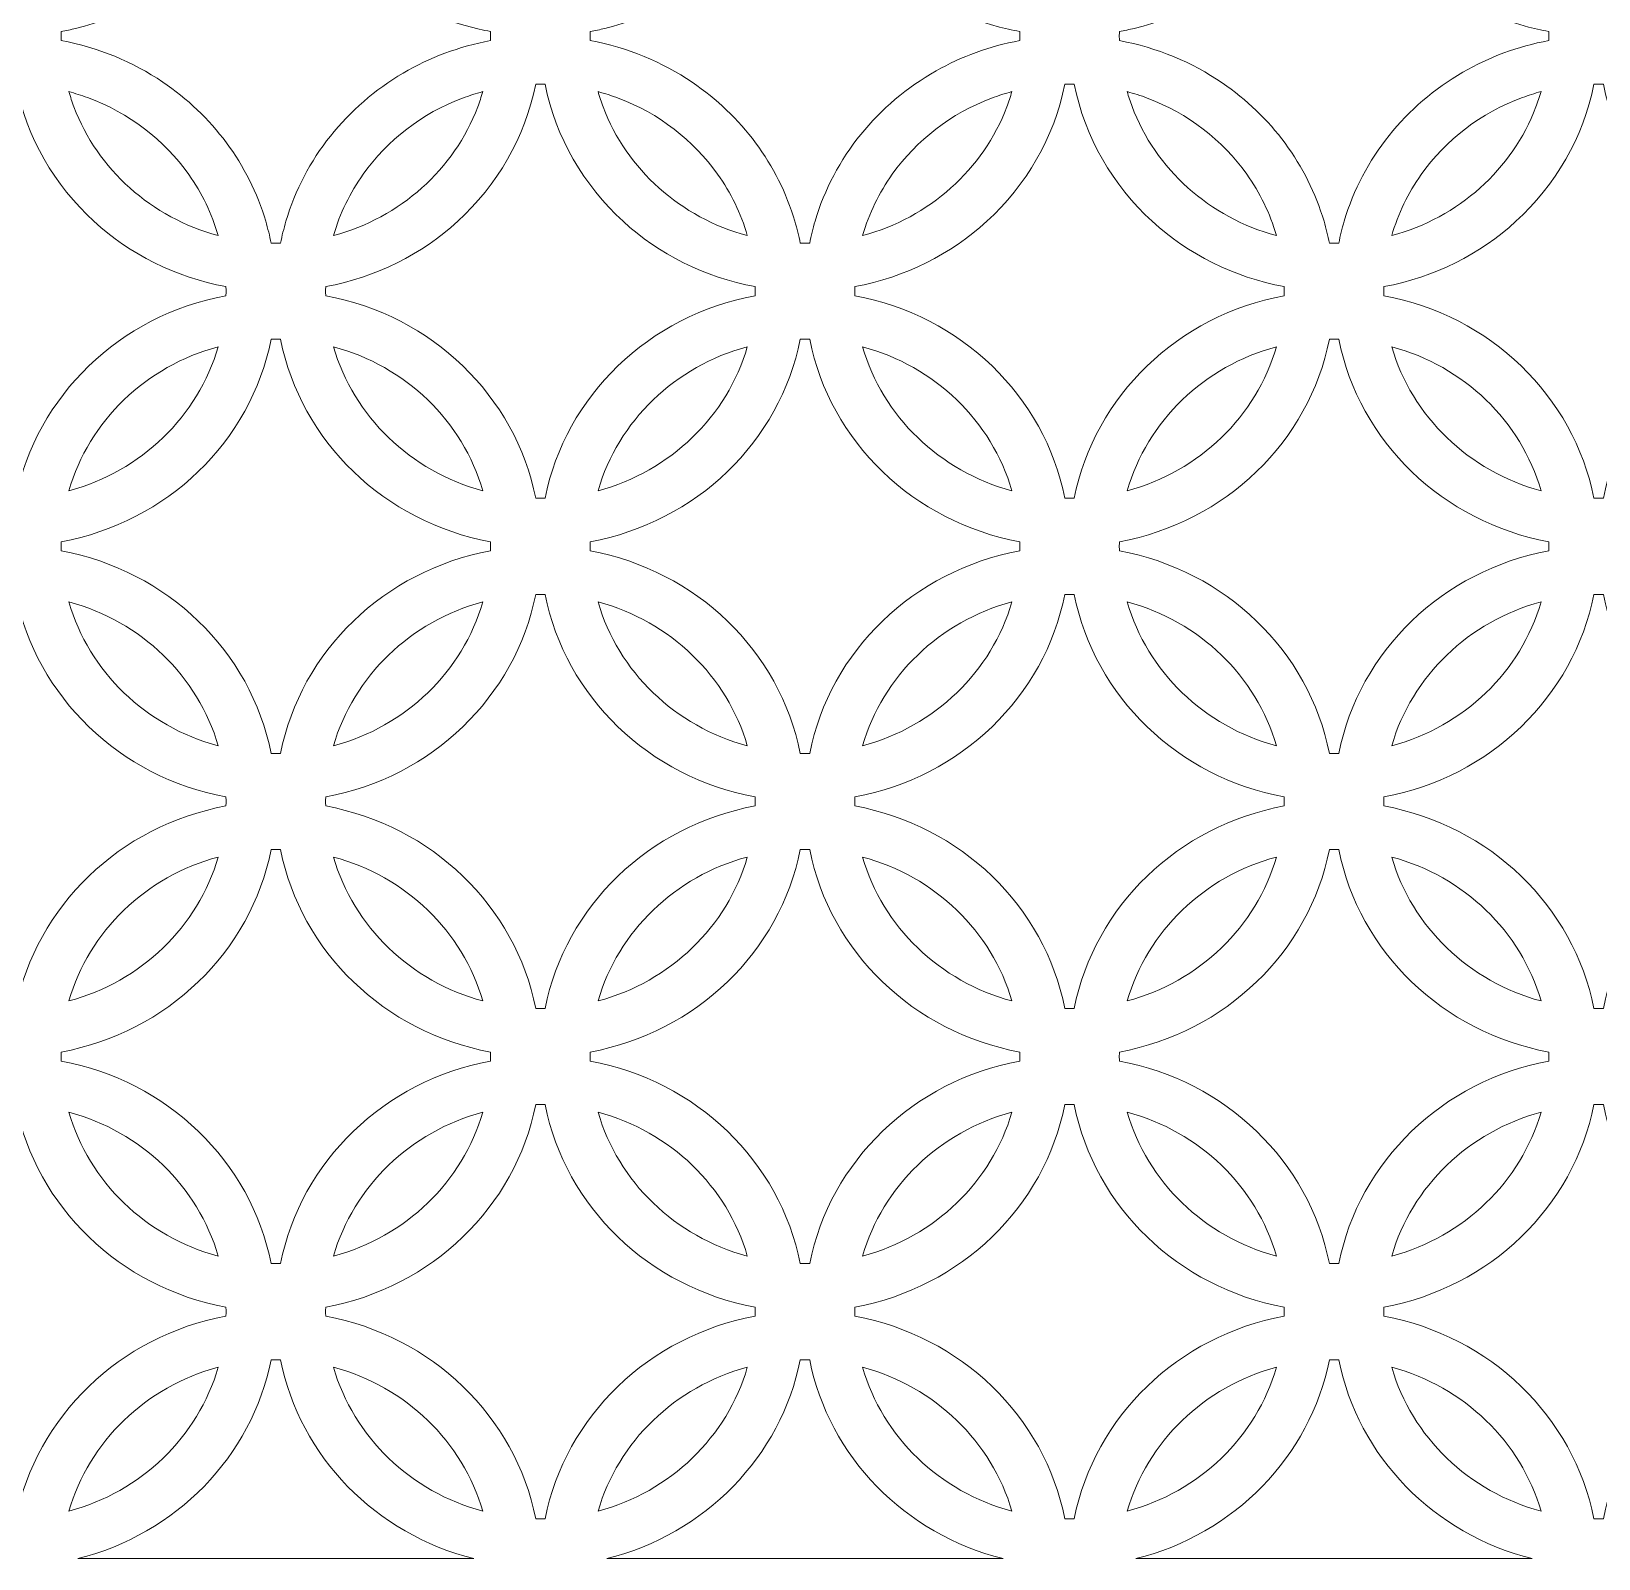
# Model space of a CAD drawing. Header units: millimetres. Extents: x -1200 to 1200, y -590 to 590.
# Drawn here: x -657 to -51, y -590 to 0 of the extents above; entities that cross this region are included whole.
import ezdxf

# ---------------------------------------------------------------- set-up
doc = ezdxf.new("R2010")
doc.units = ezdxf.units.MM
doc.header["$MEASUREMENT"] = 0
doc.layers.add('Layer 1', color=7, linetype='Continuous')

msp = doc.modelspace()

# ---------------------------------------------------------------- linework, layer by layer
at = {"layer": 'Layer 1', "color": 250, "lineweight": 20}
for points, knots in [([(-645.6123, -1.8476), (-645.6123, -1.2599), (-645.6025, -0.6755), (-645.5897, -0.0911), (-643.7039, 0.2556), (-641.8363, 0.6525), (-639.9887, 1.0979), (-603.2968, 9.9407), (-574.4602, 37.8973), (-565.5184, 73.3518), (-565.5184, 73.3518), (-565.5151, 73.3518), (-565.5151, 73.3518), (-565.117, 74.9312), (-564.7579, 76.5254), (-564.4397, 78.1335), (-563.8328, 78.1463), (-563.2258, 78.1561), (-562.6155, 78.1561), (-562.0086, 78.1561), (-561.4015, 78.1463), (-560.7946, 78.1335), (-560.4763, 76.5254), (-560.1176, 74.9312), (-559.7192, 73.3518), (-559.7192, 73.3518), (-559.7162, 73.3518), (-559.7162, 73.3518), (-550.676, 37.5085), (-521.2997, 9.3283), (-484.035, 0.8136), (-482.5833, 0.4819), (-481.1197, 0.1801), (-479.6446, -0.0912), (-479.6317, -0.6755), (-479.6219, -1.2599), (-479.6219, -1.8476), (-479.6219, -2.4352), (-479.6317, -3.0197), (-479.6446, -3.6041), (-491.8014, -5.84), (-503.1948, -10.1513), (-513.4128, -16.1408), (-535.1723, -28.8966), (-551.6002, -49.2643), (-558.7185, -73.405), (-558.7185, -73.405), (-558.7233, -73.405), (-558.7233, -73.405), (-559.5374, -76.1654), (-560.2299, -78.9752), (-560.7946, -81.8285), (-561.4015, -81.8417), (-562.0086, -81.8514), (-562.6155, -81.8514), (-563.2258, -81.8514), (-563.8328, -81.8417), (-564.4397, -81.8285), (-565.0045, -78.9752), (-565.697, -76.1654), (-566.5113, -73.405), (-566.5113, -73.405), (-566.5159, -73.405), (-566.5159, -73.405), (-573.0233, -51.3408), (-587.3046, -32.4308), (-606.324, -19.6019), (-617.8888, -11.802), (-631.205, -6.2498), (-645.5897, -3.6041), (-645.6025, -3.0197), (-645.6123, -2.4352), (-645.6123, -1.8476)], [0, 0, 0, 0, 0.04166667, 0.04166667, 0.04166667, 0.08333333, 0.08333333, 0.08333333, 0.125, 0.125, 0.125, 0.16666667, 0.16666667, 0.16666667, 0.20833333, 0.20833333, 0.20833333, 0.25, 0.25, 0.25, 0.29166667, 0.29166667, 0.29166667, 0.33333333, 0.33333333, 0.33333333, 0.375, 0.375, 0.375, 0.41666667, 0.41666667, 0.41666667, 0.45833333, 0.45833333, 0.45833333, 0.5, 0.5, 0.5, 0.54166667, 0.54166667, 0.54166667, 0.58333333, 0.58333333, 0.58333333, 0.625, 0.625, 0.625, 0.66666667, 0.66666667, 0.66666667, 0.70833333, 0.70833333, 0.70833333, 0.75, 0.75, 0.75, 0.79166667, 0.79166667, 0.79166667, 0.83333333, 0.83333333, 0.83333333, 0.875, 0.875, 0.875, 0.91666667, 0.91666667, 0.91666667, 0.95833333, 0.95833333, 0.95833333, 1, 1, 1, 1]), ([(-441.1327, -1.8476), (-441.1327, -1.2599), (-441.1232, -0.6755), (-441.1102, -0.0911), (-439.2245, 0.2556), (-437.3572, 0.6524), (-435.5099, 1.0978), (-398.8176, 9.9404), (-369.9809, 37.8972), (-361.0386, 73.3518), (-361.0386, 73.3518), (-361.0356, 73.3518), (-361.0356, 73.3518), (-360.6374, 74.9312), (-360.2785, 76.5254), (-359.9603, 78.1335), (-359.3531, 78.1463), (-358.7463, 78.1561), (-358.1362, 78.1561), (-357.529, 78.1561), (-356.9222, 78.1463), (-356.315, 78.1335), (-355.997, 76.5254), (-355.638, 74.9312), (-355.2398, 73.3518), (-355.2398, 73.3518), (-355.2368, 73.3518), (-355.2368, 73.3518), (-346.1907, 37.4847), (-316.7813, 9.291), (-279.4815, 0.7967), (-278.0541, 0.4719), (-276.6149, 0.1755), (-275.1652, -0.0912), (-275.1523, -0.6755), (-275.1426, -1.2599), (-275.1426, -1.8476), (-275.1426, -2.4352), (-275.1523, -3.0197), (-275.1652, -3.6041), (-286.7556, -5.7357), (-297.6516, -9.754), (-307.4968, -15.3144), (-329.9681, -28.007), (-346.9627, -48.736), (-354.2392, -73.405), (-354.2392, -73.405), (-354.2432, -73.405), (-354.2432, -73.405), (-355.0575, -76.1654), (-355.7502, -78.9752), (-356.315, -81.8285), (-356.9222, -81.8417), (-357.529, -81.8514), (-358.1362, -81.8514), (-358.7463, -81.8514), (-359.3531, -81.8417), (-359.9603, -81.8285), (-360.5251, -78.9752), (-361.2175, -76.1654), (-362.0317, -73.405), (-362.0317, -73.405), (-362.0363, -73.405), (-362.0363, -73.405), (-368.5262, -51.4002), (-382.7483, -32.5325), (-401.691, -19.7058), (-413.2914, -11.8513), (-426.6618, -6.2616), (-441.1102, -3.6041), (-441.1232, -3.0197), (-441.1327, -2.4352), (-441.1327, -1.8476)], [0, 0, 0, 0, 0.04166667, 0.04166667, 0.04166667, 0.08333333, 0.08333333, 0.08333333, 0.125, 0.125, 0.125, 0.16666667, 0.16666667, 0.16666667, 0.20833333, 0.20833333, 0.20833333, 0.25, 0.25, 0.25, 0.29166667, 0.29166667, 0.29166667, 0.33333333, 0.33333333, 0.33333333, 0.375, 0.375, 0.375, 0.41666667, 0.41666667, 0.41666667, 0.45833333, 0.45833333, 0.45833333, 0.5, 0.5, 0.5, 0.54166667, 0.54166667, 0.54166667, 0.58333333, 0.58333333, 0.58333333, 0.625, 0.625, 0.625, 0.66666667, 0.66666667, 0.66666667, 0.70833333, 0.70833333, 0.70833333, 0.75, 0.75, 0.75, 0.79166667, 0.79166667, 0.79166667, 0.83333333, 0.83333333, 0.83333333, 0.875, 0.875, 0.875, 0.91666667, 0.91666667, 0.91666667, 0.95833333, 0.95833333, 0.95833333, 1, 1, 1, 1]), ([(-236.6534, -1.8476), (-236.6534, -1.2599), (-236.6437, -0.6755), (-236.6308, -0.0911), (-234.696, 0.2647), (-232.7808, 0.6729), (-230.8865, 1.1324), (-194.2628, 10.0136), (-165.4896, 37.9437), (-156.5591, 73.3518), (-156.5591, 73.3518), (-156.5563, 73.3518), (-156.5563, 73.3518), (-156.1579, 74.9312), (-155.799, 76.5254), (-155.4809, 78.1335), (-154.874, 78.1463), (-154.2668, 78.1561), (-153.6598, 78.1561), (-153.0497, 78.1561), (-152.4426, 78.1463), (-151.8357, 78.1335), (-151.5175, 76.5254), (-151.1587, 74.9312), (-150.7603, 73.3518), (-150.7603, 73.3518), (-150.7573, 73.3518), (-150.7573, 73.3518), (-141.7111, 37.4847), (-112.3016, 9.2911), (-75.0023, 0.7968), (-73.5748, 0.4719), (-72.1356, 0.1755), (-70.6856, -0.0912), (-70.6729, -0.6755), (-70.6631, -1.2599), (-70.6631, -1.8476), (-70.6631, -2.4352), (-70.6729, -3.0197), (-70.6856, -3.6041), (-82.6341, -5.8017), (-93.845, -10.004), (-103.9272, -15.8341), (-125.9482, -28.5689), (-142.5838, -49.0698), (-149.7595, -73.405), (-149.7595, -73.405), (-149.7644, -73.405), (-149.7644, -73.405), (-150.5783, -76.1654), (-151.2709, -78.9752), (-151.8357, -81.8285), (-152.4426, -81.8417), (-153.0497, -81.8514), (-153.6598, -81.8514), (-154.2668, -81.8514), (-154.874, -81.8417), (-155.4809, -81.8285), (-156.0457, -78.9752), (-156.7381, -76.1654), (-157.5523, -73.405), (-157.5523, -73.405), (-157.5568, -73.405), (-157.5568, -73.405), (-164.0112, -51.5208), (-178.1135, -32.739), (-196.9011, -19.9166), (-208.5732, -11.9512), (-222.0533, -6.2854), (-236.6308, -3.6041), (-236.6437, -3.0197), (-236.6534, -2.4352), (-236.6534, -1.8476)], [0, 0, 0, 0, 0.04166667, 0.04166667, 0.04166667, 0.08333333, 0.08333333, 0.08333333, 0.125, 0.125, 0.125, 0.16666667, 0.16666667, 0.16666667, 0.20833333, 0.20833333, 0.20833333, 0.25, 0.25, 0.25, 0.29166667, 0.29166667, 0.29166667, 0.33333333, 0.33333333, 0.33333333, 0.375, 0.375, 0.375, 0.41666667, 0.41666667, 0.41666667, 0.45833333, 0.45833333, 0.45833333, 0.5, 0.5, 0.5, 0.54166667, 0.54166667, 0.54166667, 0.58333333, 0.58333333, 0.58333333, 0.625, 0.625, 0.625, 0.66666667, 0.66666667, 0.66666667, 0.70833333, 0.70833333, 0.70833333, 0.75, 0.75, 0.75, 0.79166667, 0.79166667, 0.79166667, 0.83333333, 0.83333333, 0.83333333, 0.875, 0.875, 0.875, 0.91666667, 0.91666667, 0.91666667, 0.95833333, 0.95833333, 0.95833333, 1, 1, 1, 1]), ([(-747.8294, -98.647), (-728.2784, -95.0509), (-710.701, -86.0859), (-696.812, -73.405), (-696.812, -73.405), (-696.8194, -73.405), (-696.8194, -73.405), (-681.5736, -59.4894), (-670.7734, -41.1053), (-666.6795, -20.4223), (-666.0725, -20.4095), (-665.4656, -20.3996), (-664.8554, -20.3996), (-664.2483, -20.3996), (-663.6415, -20.4095), (-663.0343, -20.4223), (-658.9405, -41.1022), (-648.1373, -59.4927), (-632.8945, -73.405), (-632.8945, -73.405), (-632.902, -73.405), (-632.902, -73.405), (-619.0129, -86.0859), (-601.4356, -95.0509), (-581.8845, -98.647), (-581.8714, -99.2315), (-581.8619, -99.8157), (-581.8619, -100.4033), (-581.8619, -100.991), (-581.8714, -101.5756), (-581.8845, -102.1599), (-622.8886, -109.702), (-655.2113, -140.8558), (-663.0343, -180.3845), (-663.6415, -180.3976), (-664.2483, -180.4071), (-664.8554, -180.4071), (-665.4656, -180.4071), (-666.0725, -180.3976), (-666.6795, -180.3845), (-674.5027, -140.8589), (-706.8218, -109.702), (-747.8294, -102.1599), (-747.8423, -101.5756), (-747.8519, -100.991), (-747.8519, -100.4033), (-747.8519, -99.8157), (-747.8423, -99.2315), (-747.8294, -98.647)], [0, 0, 0, 0, 0.0625, 0.0625, 0.0625, 0.125, 0.125, 0.125, 0.1875, 0.1875, 0.1875, 0.25, 0.25, 0.25, 0.3125, 0.3125, 0.3125, 0.375, 0.375, 0.375, 0.4375, 0.4375, 0.4375, 0.5, 0.5, 0.5, 0.5625, 0.5625, 0.5625, 0.625, 0.625, 0.625, 0.6875, 0.6875, 0.6875, 0.75, 0.75, 0.75, 0.8125, 0.8125, 0.8125, 0.875, 0.875, 0.875, 0.9375, 0.9375, 0.9375, 1, 1, 1, 1]), ([(-584.8904, -78.9327), (-610.7415, -72.0043), (-631.5183, -53.3136), (-640.6217, -29.218), (-641.3521, -27.2852), (-642.0072, -25.3176), (-642.5838, -23.3184), (-640.1442, -23.9723), (-637.7497, -24.7308), (-635.406, -25.5889), (-619.3963, -31.4498), (-605.7544, -41.9488), (-596.2485, -55.3841), (-591.2164, -62.4955), (-587.3431, -70.429), (-584.8904, -78.9327)], [0, 0, 0, 0, 0.2, 0.2, 0.2, 0.4, 0.4, 0.4, 0.6, 0.6, 0.6, 0.8, 0.8, 0.8, 1, 1, 1, 1]), ([(-543.35, -98.647), (-523.7988, -95.0509), (-506.2215, -86.0859), (-492.3324, -73.405), (-492.3324, -73.405), (-492.34, -73.405), (-492.34, -73.405), (-477.0941, -59.4894), (-466.2941, -41.1053), (-462.1999, -20.4223), (-461.5932, -20.4095), (-460.986, -20.3996), (-460.3758, -20.3996), (-459.7689, -20.3996), (-459.1618, -20.4095), (-458.5548, -20.4223), (-454.4609, -41.1022), (-443.661, -59.4927), (-428.4151, -73.405), (-428.4151, -73.405), (-428.4225, -73.405), (-428.4225, -73.405), (-414.5334, -86.0859), (-396.956, -95.0509), (-377.4048, -98.647), (-377.392, -99.2315), (-377.3823, -99.8157), (-377.3823, -100.4033), (-377.3823, -100.991), (-377.392, -101.5756), (-377.4048, -102.1599), (-418.4093, -109.702), (-450.7317, -140.8558), (-458.5548, -180.3845), (-459.1618, -180.3976), (-459.7689, -180.4071), (-460.3758, -180.4071), (-460.986, -180.4071), (-461.5932, -180.3976), (-462.1999, -180.3845), (-470.0232, -140.8589), (-502.3456, -109.702), (-543.35, -102.1599), (-543.3628, -101.5756), (-543.3726, -100.991), (-543.3726, -100.4033), (-543.3726, -99.8157), (-543.3628, -99.2315), (-543.35, -98.647)], [0, 0, 0, 0, 0.0625, 0.0625, 0.0625, 0.125, 0.125, 0.125, 0.1875, 0.1875, 0.1875, 0.25, 0.25, 0.25, 0.3125, 0.3125, 0.3125, 0.375, 0.375, 0.375, 0.4375, 0.4375, 0.4375, 0.5, 0.5, 0.5, 0.5625, 0.5625, 0.5625, 0.625, 0.625, 0.625, 0.6875, 0.6875, 0.6875, 0.75, 0.75, 0.75, 0.8125, 0.8125, 0.8125, 0.875, 0.875, 0.875, 0.9375, 0.9375, 0.9375, 1, 1, 1, 1]), ([(-540.344, -78.9327), (-537.87, -70.3552), (-533.9507, -62.3578), (-528.8547, -55.1992), (-519.4825, -42.0321), (-506.1298, -31.7043), (-490.471, -25.827), (-487.9228, -24.8706), (-485.3136, -24.0321), (-482.6507, -23.3184), (-483.227, -25.317), (-483.8819, -27.2838), (-484.6119, -29.2161), (-493.7149, -53.3125), (-514.492, -72.0041), (-540.344, -78.9327)], [0, 0, 0, 0, 0.2, 0.2, 0.2, 0.4, 0.4, 0.4, 0.6, 0.6, 0.6, 0.8, 0.8, 0.8, 1, 1, 1, 1]), ([(-380.4109, -78.9327), (-406.2626, -72.0041), (-427.0399, -53.3125), (-436.1431, -29.2161), (-436.8731, -27.2838), (-437.5279, -25.317), (-438.1042, -23.3184), (-435.4413, -24.0321), (-432.8321, -24.8706), (-430.2841, -25.827), (-414.6251, -31.7043), (-401.2724, -42.0321), (-391.9001, -55.1992), (-386.8042, -62.3578), (-382.8849, -70.3552), (-380.4109, -78.9327)], [0, 0, 0, 0, 0.2, 0.2, 0.2, 0.4, 0.4, 0.4, 0.6, 0.6, 0.6, 0.8, 0.8, 0.8, 1, 1, 1, 1]), ([(-338.8706, -98.647), (-319.3193, -95.0509), (-301.7419, -86.0859), (-287.853, -73.405), (-287.853, -73.405), (-287.8605, -73.405), (-287.8605, -73.405), (-272.6144, -59.4894), (-261.8145, -41.1053), (-257.7206, -20.4223), (-257.1135, -20.4095), (-256.5067, -20.3996), (-255.8963, -20.3996), (-255.2893, -20.3996), (-254.6824, -20.4095), (-254.0754, -20.4223), (-249.9814, -41.1022), (-239.1812, -59.4927), (-223.9355, -73.405), (-223.9355, -73.405), (-223.9442, -73.405), (-223.9442, -73.405), (-210.0556, -86.0859), (-192.4781, -95.0509), (-172.9254, -98.647), (-172.9126, -99.2315), (-172.9028, -99.8157), (-172.9028, -100.4033), (-172.9028, -100.991), (-172.9126, -101.5756), (-172.9254, -102.1599), (-213.9299, -109.702), (-246.2523, -140.8558), (-254.0754, -180.3845), (-254.6824, -180.3976), (-255.2893, -180.4071), (-255.8963, -180.4071), (-256.5067, -180.4071), (-257.1135, -180.3976), (-257.7206, -180.3845), (-265.5469, -140.8589), (-297.863, -109.702), (-338.8706, -102.1599), (-338.8834, -101.5756), (-338.8931, -100.991), (-338.8931, -100.4033), (-338.8931, -99.8157), (-338.8834, -99.2315), (-338.8706, -98.647)], [0, 0, 0, 0, 0.0625, 0.0625, 0.0625, 0.125, 0.125, 0.125, 0.1875, 0.1875, 0.1875, 0.25, 0.25, 0.25, 0.3125, 0.3125, 0.3125, 0.375, 0.375, 0.375, 0.4375, 0.4375, 0.4375, 0.5, 0.5, 0.5, 0.5625, 0.5625, 0.5625, 0.625, 0.625, 0.625, 0.6875, 0.6875, 0.6875, 0.75, 0.75, 0.75, 0.8125, 0.8125, 0.8125, 0.875, 0.875, 0.875, 0.9375, 0.9375, 0.9375, 1, 1, 1, 1]), ([(-285.9913, -25.827), (-283.4432, -24.8706), (-280.8341, -24.0321), (-278.1711, -23.3184), (-278.7475, -25.317), (-279.4023, -27.2838), (-280.1325, -29.2161), (-289.2355, -53.3125), (-310.0127, -72.0041), (-335.8647, -78.9327), (-333.3905, -70.3552), (-329.4711, -62.3578), (-324.3752, -55.1992), (-315.003, -42.0321), (-301.6503, -31.7043), (-285.9913, -25.827)], [0, 0, 0, 0, 0.2, 0.2, 0.2, 0.4, 0.4, 0.4, 0.6, 0.6, 0.6, 0.8, 0.8, 0.8, 1, 1, 1, 1]), ([(-175.9313, -78.9327), (-201.8586, -71.9841), (-222.6812, -53.2036), (-231.7428, -29.0053), (-232.4411, -27.141), (-233.0694, -25.2442), (-233.6249, -23.3184), (-230.9777, -24.0277), (-228.3837, -24.8605), (-225.8502, -25.81), (-210.1675, -31.6859), (-196.7947, -42.025), (-187.4132, -55.2099), (-182.321, -62.3656), (-178.4043, -70.3594), (-175.9313, -78.9327)], [0, 0, 0, 0, 0.2, 0.2, 0.2, 0.4, 0.4, 0.4, 0.6, 0.6, 0.6, 0.8, 0.8, 0.8, 1, 1, 1, 1]), ([(-134.3911, -98.647), (-114.8399, -95.0509), (-97.2625, -86.0859), (-83.3733, -73.405), (-83.3733, -73.405), (-83.3808, -73.405), (-83.3808, -73.405), (-68.1383, -59.4894), (-57.335, -41.1053), (-53.2411, -20.4223), (-52.634, -20.4095), (-52.0272, -20.3996), (-51.4169, -20.3996), (-50.8099, -20.3996), (-50.203, -20.4095), (-49.5959, -20.4223), (-45.502, -41.1022), (-34.7019, -59.4927), (-19.4559, -73.405), (-19.4559, -73.405), (-19.4649, -73.405), (-19.4649, -73.405), (-5.5762, -86.0859), (12.0014, -95.0509), (31.554, -98.647), (31.5669, -99.2315), (31.5766, -99.8157), (31.5766, -100.4033), (31.5766, -100.991), (31.5669, -101.5756), (31.554, -102.1599), (-9.4504, -109.702), (-41.7728, -140.8558), (-49.5959, -180.3845), (-50.203, -180.3976), (-50.8099, -180.4071), (-51.4169, -180.4071), (-52.0272, -180.4071), (-52.634, -180.3976), (-53.2411, -180.3845), (-61.0642, -140.8589), (-93.3867, -109.702), (-134.3911, -102.1599), (-134.4039, -101.5756), (-134.4137, -100.991), (-134.4137, -100.4033), (-134.4137, -99.8157), (-134.4039, -99.2315), (-134.3911, -98.647)], [0, 0, 0, 0, 0.0625, 0.0625, 0.0625, 0.125, 0.125, 0.125, 0.1875, 0.1875, 0.1875, 0.25, 0.25, 0.25, 0.3125, 0.3125, 0.3125, 0.375, 0.375, 0.375, 0.4375, 0.4375, 0.4375, 0.5, 0.5, 0.5, 0.5625, 0.5625, 0.5625, 0.625, 0.625, 0.625, 0.6875, 0.6875, 0.6875, 0.75, 0.75, 0.75, 0.8125, 0.8125, 0.8125, 0.875, 0.875, 0.875, 0.9375, 0.9375, 0.9375, 1, 1, 1, 1]), ([(-80.8695, -25.5889), (-78.5257, -24.7308), (-76.1313, -23.9723), (-73.6916, -23.3184), (-74.2681, -25.3176), (-74.9233, -27.2852), (-75.6536, -29.218), (-84.7572, -53.3136), (-105.5339, -72.0043), (-131.3851, -78.9327), (-128.9322, -70.429), (-125.059, -62.4955), (-120.0269, -55.3841), (-110.5211, -41.9488), (-96.8793, -31.4498), (-80.8695, -25.5889)], [0, 0, 0, 0, 0.2, 0.2, 0.2, 0.4, 0.4, 0.4, 0.6, 0.6, 0.6, 0.8, 0.8, 0.8, 1, 1, 1, 1]), ([(-645.6123, -198.956), (-645.6123, -198.3684), (-645.6025, -197.784), (-645.5897, -197.2028), (-604.582, -189.6574), (-572.2629, -158.5038), (-564.4397, -118.9748), (-563.8328, -118.9651), (-563.2258, -118.9554), (-562.6155, -118.9554), (-562.0086, -118.9554), (-561.4015, -118.9651), (-560.7946, -118.9748), (-552.9715, -158.5038), (-520.649, -189.6574), (-479.6446, -197.2028), (-479.6317, -197.784), (-479.6219, -198.3684), (-479.6219, -198.956), (-479.6219, -199.5437), (-479.6317, -200.1312), (-479.6446, -200.7124), (-520.6522, -208.2547), (-552.9715, -239.4114), (-560.7946, -278.9372), (-561.4015, -278.95), (-562.0086, -278.9597), (-562.6155, -278.9597), (-563.2258, -278.9597), (-563.8328, -278.95), (-564.4397, -278.9372), (-572.2629, -239.4114), (-604.5853, -208.258), (-645.5897, -200.7124), (-645.6025, -200.1312), (-645.6123, -199.5437), (-645.6123, -198.956)], [0, 0, 0, 0, 0.08333333, 0.08333333, 0.08333333, 0.16666667, 0.16666667, 0.16666667, 0.25, 0.25, 0.25, 0.33333333, 0.33333333, 0.33333333, 0.41666667, 0.41666667, 0.41666667, 0.5, 0.5, 0.5, 0.58333333, 0.58333333, 0.58333333, 0.66666667, 0.66666667, 0.66666667, 0.75, 0.75, 0.75, 0.83333333, 0.83333333, 0.83333333, 0.91666667, 0.91666667, 0.91666667, 1, 1, 1, 1]), ([(-441.1327, -198.956), (-441.1327, -198.3684), (-441.1232, -197.784), (-441.1102, -197.2028), (-400.1026, -189.6574), (-367.7836, -158.5038), (-359.9603, -118.9748), (-359.3531, -118.9651), (-358.7463, -118.9554), (-358.1362, -118.9554), (-357.529, -118.9554), (-356.9222, -118.9651), (-356.315, -118.9748), (-348.4921, -158.5038), (-316.1695, -189.6574), (-275.1652, -197.2028), (-275.1523, -197.784), (-275.1426, -198.3684), (-275.1426, -198.956), (-275.1426, -199.5437), (-275.1523, -200.1312), (-275.1652, -200.7124), (-316.1728, -208.2547), (-348.4887, -239.4114), (-356.315, -278.9372), (-356.9222, -278.95), (-357.529, -278.9597), (-358.1362, -278.9597), (-358.7463, -278.9597), (-359.3531, -278.95), (-359.9603, -278.9372), (-367.7836, -239.4114), (-400.1058, -208.258), (-441.1102, -200.7124), (-441.1232, -200.1312), (-441.1327, -199.5437), (-441.1327, -198.956)], [0, 0, 0, 0, 0.08333333, 0.08333333, 0.08333333, 0.16666667, 0.16666667, 0.16666667, 0.25, 0.25, 0.25, 0.33333333, 0.33333333, 0.33333333, 0.41666667, 0.41666667, 0.41666667, 0.5, 0.5, 0.5, 0.58333333, 0.58333333, 0.58333333, 0.66666667, 0.66666667, 0.66666667, 0.75, 0.75, 0.75, 0.83333333, 0.83333333, 0.83333333, 0.91666667, 0.91666667, 0.91666667, 1, 1, 1, 1]), ([(-236.6534, -198.956), (-236.6534, -198.3684), (-236.6437, -197.784), (-236.6308, -197.2028), (-195.6232, -189.6574), (-163.3038, -158.5038), (-155.4809, -118.9748), (-154.874, -118.9651), (-154.2668, -118.9554), (-153.6598, -118.9554), (-153.0497, -118.9554), (-152.4426, -118.9651), (-151.8357, -118.9748), (-144.0125, -158.5038), (-111.69, -189.6574), (-70.6856, -197.2028), (-70.6729, -197.784), (-70.6631, -198.3684), (-70.6631, -198.956), (-70.6631, -199.5437), (-70.6729, -200.1312), (-70.6856, -200.7124), (-111.6933, -208.2547), (-144.0125, -239.4114), (-151.8357, -278.9372), (-152.4426, -278.95), (-153.0497, -278.9597), (-153.6598, -278.9597), (-154.2668, -278.9597), (-154.874, -278.95), (-155.4809, -278.9372), (-163.3038, -239.4114), (-195.6265, -208.258), (-236.6308, -200.7124), (-236.6437, -200.1312), (-236.6534, -199.5437), (-236.6534, -198.956)], [0, 0, 0, 0, 0.08333333, 0.08333333, 0.08333333, 0.16666667, 0.16666667, 0.16666667, 0.25, 0.25, 0.25, 0.33333333, 0.33333333, 0.33333333, 0.41666667, 0.41666667, 0.41666667, 0.5, 0.5, 0.5, 0.58333333, 0.58333333, 0.58333333, 0.66666667, 0.66666667, 0.66666667, 0.75, 0.75, 0.75, 0.83333333, 0.83333333, 0.83333333, 0.91666667, 0.91666667, 0.91666667, 1, 1, 1, 1]), ([(-642.5838, -177.4852), (-634.8188, -150.5676), (-612.8154, -129.3584), (-584.8904, -121.8743), (-592.6555, -148.7919), (-614.659, -170.0011), (-642.5838, -177.4852)], [0, 0, 0, 0, 0.5, 0.5, 0.5, 1, 1, 1, 1]), ([(-540.344, -121.8743), (-512.4192, -129.3584), (-490.4156, -150.5676), (-482.6507, -177.4852), (-510.5756, -170.0011), (-532.5791, -148.7919), (-540.344, -121.8743)], [0, 0, 0, 0, 0.5, 0.5, 0.5, 1, 1, 1, 1]), ([(-438.1042, -177.4852), (-430.3394, -150.5676), (-408.3359, -129.3584), (-380.4109, -121.8743), (-388.1758, -148.7919), (-410.1795, -170.0011), (-438.1042, -177.4852)], [0, 0, 0, 0, 0.5, 0.5, 0.5, 1, 1, 1, 1]), ([(-335.8647, -121.8743), (-307.9397, -129.3584), (-285.9361, -150.5676), (-278.1711, -177.4852), (-306.096, -170.0011), (-328.0996, -148.7919), (-335.8647, -121.8743)], [0, 0, 0, 0, 0.5, 0.5, 0.5, 1, 1, 1, 1]), ([(-233.6249, -177.4852), (-225.8599, -150.5676), (-203.8563, -129.3584), (-175.9313, -121.8743), (-183.6963, -148.7919), (-205.6997, -170.0011), (-233.6249, -177.4852)], [0, 0, 0, 0, 0.5, 0.5, 0.5, 1, 1, 1, 1]), ([(-73.6916, -177.4852), (-101.6165, -170.0011), (-123.6201, -148.7919), (-131.3851, -121.8743), (-103.4601, -129.3584), (-81.4566, -150.5676), (-73.6916, -177.4852)], [0, 0, 0, 0, 0.5, 0.5, 0.5, 1, 1, 1, 1]), ([(-747.8294, -295.7554), (-706.825, -288.2133), (-674.5027, -257.0595), (-666.6795, -217.5306), (-666.0725, -217.5176), (-665.4656, -217.5081), (-664.8554, -217.5081), (-664.2483, -217.5081), (-663.6415, -217.5176), (-663.0343, -217.5306), (-655.2113, -257.0562), (-622.8886, -288.2133), (-581.8845, -295.7554), (-581.8714, -296.3398), (-581.8619, -296.9244), (-581.8619, -297.5119), (-581.8619, -298.0995), (-581.8714, -298.6839), (-581.8845, -299.2682), (-622.8886, -306.8105), (-655.2113, -337.9672), (-663.0343, -377.4929), (-663.6415, -377.5058), (-664.2483, -377.5156), (-664.8554, -377.5156), (-665.4656, -377.5156), (-666.0725, -377.5058), (-666.6795, -377.4929), (-674.5027, -337.9672), (-706.8218, -306.8105), (-747.8294, -299.2682), (-747.8423, -298.6839), (-747.8519, -298.0995), (-747.8519, -297.5119), (-747.8519, -296.9244), (-747.8423, -296.3398), (-747.8294, -295.7554)], [0, 0, 0, 0, 0.08333333, 0.08333333, 0.08333333, 0.16666667, 0.16666667, 0.16666667, 0.25, 0.25, 0.25, 0.33333333, 0.33333333, 0.33333333, 0.41666667, 0.41666667, 0.41666667, 0.5, 0.5, 0.5, 0.58333333, 0.58333333, 0.58333333, 0.66666667, 0.66666667, 0.66666667, 0.75, 0.75, 0.75, 0.83333333, 0.83333333, 0.83333333, 0.91666667, 0.91666667, 0.91666667, 1, 1, 1, 1]), ([(-543.35, -295.7554), (-502.3456, -288.2133), (-470.0232, -257.0595), (-462.1999, -217.5306), (-461.5932, -217.5176), (-460.986, -217.5081), (-460.3758, -217.5081), (-459.7689, -217.5081), (-459.1618, -217.5176), (-458.5548, -217.5306), (-450.7317, -257.0562), (-418.4093, -288.2133), (-377.4048, -295.7554), (-377.392, -296.3398), (-377.3823, -296.9244), (-377.3823, -297.5119), (-377.3823, -298.0995), (-377.392, -298.6839), (-377.4048, -299.2682), (-418.4093, -306.8105), (-450.7317, -337.9672), (-458.5548, -377.4929), (-459.1618, -377.5058), (-459.7689, -377.5156), (-460.3758, -377.5156), (-460.986, -377.5156), (-461.5932, -377.5058), (-462.1999, -377.4929), (-470.0232, -337.9672), (-502.3456, -306.8105), (-543.35, -299.2682), (-543.3628, -298.6839), (-543.3726, -298.0995), (-543.3726, -297.5119), (-543.3726, -296.9244), (-543.3628, -296.3398), (-543.35, -295.7554)], [0, 0, 0, 0, 0.08333333, 0.08333333, 0.08333333, 0.16666667, 0.16666667, 0.16666667, 0.25, 0.25, 0.25, 0.33333333, 0.33333333, 0.33333333, 0.41666667, 0.41666667, 0.41666667, 0.5, 0.5, 0.5, 0.58333333, 0.58333333, 0.58333333, 0.66666667, 0.66666667, 0.66666667, 0.75, 0.75, 0.75, 0.83333333, 0.83333333, 0.83333333, 0.91666667, 0.91666667, 0.91666667, 1, 1, 1, 1]), ([(-338.8706, -295.7554), (-297.8661, -288.2133), (-265.5436, -257.0595), (-257.7206, -217.5306), (-257.1135, -217.5176), (-256.5067, -217.5081), (-255.8963, -217.5081), (-255.2893, -217.5081), (-254.6824, -217.5176), (-254.0754, -217.5306), (-246.2523, -257.0562), (-213.933, -288.2133), (-172.9254, -295.7554), (-172.9126, -296.3398), (-172.9028, -296.9244), (-172.9028, -297.5119), (-172.9028, -298.0995), (-172.9126, -298.6839), (-172.9254, -299.2682), (-213.9299, -306.8105), (-246.2523, -337.9672), (-254.0754, -377.4929), (-254.6824, -377.5058), (-255.2893, -377.5156), (-255.8963, -377.5156), (-256.5067, -377.5156), (-257.1135, -377.5058), (-257.7206, -377.4929), (-265.5469, -337.9672), (-297.863, -306.8105), (-338.8706, -299.2682), (-338.8834, -298.6839), (-338.8931, -298.0995), (-338.8931, -297.5119), (-338.8931, -296.9244), (-338.8834, -296.3398), (-338.8706, -295.7554)], [0, 0, 0, 0, 0.08333333, 0.08333333, 0.08333333, 0.16666667, 0.16666667, 0.16666667, 0.25, 0.25, 0.25, 0.33333333, 0.33333333, 0.33333333, 0.41666667, 0.41666667, 0.41666667, 0.5, 0.5, 0.5, 0.58333333, 0.58333333, 0.58333333, 0.66666667, 0.66666667, 0.66666667, 0.75, 0.75, 0.75, 0.83333333, 0.83333333, 0.83333333, 0.91666667, 0.91666667, 0.91666667, 1, 1, 1, 1]), ([(-134.3911, -295.7554), (-93.3867, -288.2133), (-61.0642, -257.0595), (-53.2411, -217.5306), (-52.634, -217.5176), (-52.0272, -217.5081), (-51.4169, -217.5081), (-50.8099, -217.5081), (-50.203, -217.5176), (-49.5959, -217.5306), (-41.7728, -257.0562), (-9.4535, -288.2133), (31.554, -295.7554), (31.5669, -296.3398), (31.5766, -296.9244), (31.5766, -297.5119), (31.5766, -298.0995), (31.5669, -298.6839), (31.554, -299.2682), (-9.4504, -306.8105), (-41.7728, -337.9672), (-49.5959, -377.4929), (-50.203, -377.5058), (-50.8099, -377.5156), (-51.4169, -377.5156), (-52.0272, -377.5156), (-52.634, -377.5058), (-53.2411, -377.4929), (-61.0642, -337.9672), (-93.3867, -306.8105), (-134.3911, -299.2682), (-134.4039, -298.6839), (-134.4137, -298.0995), (-134.4137, -297.5119), (-134.4137, -296.9244), (-134.4039, -296.3398), (-134.3911, -295.7554)], [0, 0, 0, 0, 0.08333333, 0.08333333, 0.08333333, 0.16666667, 0.16666667, 0.16666667, 0.25, 0.25, 0.25, 0.33333333, 0.33333333, 0.33333333, 0.41666667, 0.41666667, 0.41666667, 0.5, 0.5, 0.5, 0.58333333, 0.58333333, 0.58333333, 0.66666667, 0.66666667, 0.66666667, 0.75, 0.75, 0.75, 0.83333333, 0.83333333, 0.83333333, 0.91666667, 0.91666667, 0.91666667, 1, 1, 1, 1]), ([(-584.8904, -276.041), (-612.8154, -268.5568), (-634.8188, -247.3477), (-642.5838, -220.4302), (-614.659, -227.9142), (-592.6555, -249.1234), (-584.8904, -276.041)], [0, 0, 0, 0, 0.5, 0.5, 0.5, 1, 1, 1, 1]), ([(-540.344, -276.041), (-532.5791, -249.1234), (-510.5756, -227.9142), (-482.6507, -220.4302), (-490.4156, -247.3477), (-512.4192, -268.5568), (-540.344, -276.041)], [0, 0, 0, 0, 0.5, 0.5, 0.5, 1, 1, 1, 1]), ([(-380.4109, -276.041), (-408.3359, -268.5568), (-430.3394, -247.3477), (-438.1042, -220.4302), (-410.1795, -227.9142), (-388.1758, -249.1234), (-380.4109, -276.041)], [0, 0, 0, 0, 0.5, 0.5, 0.5, 1, 1, 1, 1]), ([(-335.8647, -276.041), (-328.0996, -249.1234), (-306.096, -227.9142), (-278.1711, -220.4302), (-285.9361, -247.3477), (-307.9397, -268.5568), (-335.8647, -276.041)], [0, 0, 0, 0, 0.5, 0.5, 0.5, 1, 1, 1, 1]), ([(-175.9313, -276.041), (-203.8563, -268.5568), (-225.8599, -247.3477), (-233.6249, -220.4302), (-205.6997, -227.9142), (-183.6963, -249.1234), (-175.9313, -276.041)], [0, 0, 0, 0, 0.5, 0.5, 0.5, 1, 1, 1, 1]), ([(-131.3851, -276.041), (-123.6201, -249.1234), (-101.6165, -227.9142), (-73.6916, -220.4302), (-81.4566, -247.3477), (-103.4601, -268.5568), (-131.3851, -276.041)], [0, 0, 0, 0, 0.5, 0.5, 0.5, 1, 1, 1, 1]), ([(-645.6123, -396.0678), (-645.6123, -395.48), (-645.6025, -394.8956), (-645.5897, -394.3112), (-604.582, -386.7691), (-572.2629, -355.6121), (-564.4397, -316.0865), (-563.8328, -316.0734), (-563.2258, -316.064), (-562.6155, -316.064), (-562.0086, -316.064), (-561.4015, -316.0734), (-560.7946, -316.0865), (-552.9715, -355.6121), (-520.649, -386.7691), (-479.6446, -394.3112), (-479.6317, -394.8956), (-479.6219, -395.48), (-479.6219, -396.0678), (-479.6219, -396.6553), (-479.6317, -397.2397), (-479.6446, -397.8239), (-520.6522, -405.3661), (-552.9715, -436.5231), (-560.7946, -476.0487), (-561.4015, -476.0617), (-562.0086, -476.0713), (-562.6155, -476.0713), (-563.2258, -476.0713), (-563.8328, -476.0617), (-564.4397, -476.0487), (-572.2629, -436.5199), (-604.5853, -405.3661), (-645.5897, -397.8239), (-645.6025, -397.2397), (-645.6123, -396.6553), (-645.6123, -396.0678)], [0, 0, 0, 0, 0.08333333, 0.08333333, 0.08333333, 0.16666667, 0.16666667, 0.16666667, 0.25, 0.25, 0.25, 0.33333333, 0.33333333, 0.33333333, 0.41666667, 0.41666667, 0.41666667, 0.5, 0.5, 0.5, 0.58333333, 0.58333333, 0.58333333, 0.66666667, 0.66666667, 0.66666667, 0.75, 0.75, 0.75, 0.83333333, 0.83333333, 0.83333333, 0.91666667, 0.91666667, 0.91666667, 1, 1, 1, 1]), ([(-642.5838, -374.5968), (-634.8188, -347.676), (-612.8154, -326.4668), (-584.8904, -318.9826), (-592.6555, -345.9034), (-614.659, -367.1126), (-642.5838, -374.5968)], [0, 0, 0, 0, 0.5, 0.5, 0.5, 1, 1, 1, 1]), ([(-540.344, -318.9826), (-512.4192, -326.4668), (-490.4156, -347.676), (-482.6507, -374.5968), (-510.5756, -367.1126), (-532.5791, -345.9034), (-540.344, -318.9826)], [0, 0, 0, 0, 0.5, 0.5, 0.5, 1, 1, 1, 1]), ([(-441.1327, -396.0678), (-441.1327, -395.48), (-441.1232, -394.8956), (-441.1102, -394.3112), (-400.1026, -386.7691), (-367.7836, -355.6121), (-359.9603, -316.0865), (-359.3531, -316.0734), (-358.7463, -316.064), (-358.1362, -316.064), (-357.529, -316.064), (-356.9222, -316.0734), (-356.315, -316.0865), (-348.4921, -355.6121), (-316.1695, -386.7691), (-275.1652, -394.3112), (-275.1523, -394.8956), (-275.1426, -395.48), (-275.1426, -396.0678), (-275.1426, -396.6553), (-275.1523, -397.2397), (-275.1652, -397.8239), (-316.1728, -405.3661), (-348.4887, -436.5231), (-356.315, -476.0487), (-356.9222, -476.0617), (-357.529, -476.0713), (-358.1362, -476.0713), (-358.7463, -476.0713), (-359.3531, -476.0617), (-359.9603, -476.0487), (-367.7836, -436.5199), (-400.1058, -405.3661), (-441.1102, -397.8239), (-441.1232, -397.2397), (-441.1327, -396.6553), (-441.1327, -396.0678)], [0, 0, 0, 0, 0.08333333, 0.08333333, 0.08333333, 0.16666667, 0.16666667, 0.16666667, 0.25, 0.25, 0.25, 0.33333333, 0.33333333, 0.33333333, 0.41666667, 0.41666667, 0.41666667, 0.5, 0.5, 0.5, 0.58333333, 0.58333333, 0.58333333, 0.66666667, 0.66666667, 0.66666667, 0.75, 0.75, 0.75, 0.83333333, 0.83333333, 0.83333333, 0.91666667, 0.91666667, 0.91666667, 1, 1, 1, 1]), ([(-438.1042, -374.5968), (-430.3394, -347.676), (-408.3359, -326.4668), (-380.4109, -318.9826), (-388.1758, -345.9034), (-410.1795, -367.1126), (-438.1042, -374.5968)], [0, 0, 0, 0, 0.5, 0.5, 0.5, 1, 1, 1, 1]), ([(-335.8647, -318.9826), (-307.9397, -326.4668), (-285.9361, -347.676), (-278.1711, -374.5968), (-306.096, -367.1126), (-328.0996, -345.9034), (-335.8647, -318.9826)], [0, 0, 0, 0, 0.5, 0.5, 0.5, 1, 1, 1, 1]), ([(-236.6534, -396.0678), (-236.6534, -395.48), (-236.6437, -394.8956), (-236.6308, -394.3112), (-195.6232, -386.7691), (-163.3038, -355.6121), (-155.4809, -316.0865), (-154.874, -316.0734), (-154.2668, -316.064), (-153.6598, -316.064), (-153.0497, -316.064), (-152.4426, -316.0734), (-151.8357, -316.0865), (-144.0125, -355.6121), (-111.69, -386.7691), (-70.6856, -394.3112), (-70.6729, -394.8956), (-70.6631, -395.48), (-70.6631, -396.0678), (-70.6631, -396.6553), (-70.6729, -397.2397), (-70.6856, -397.8239), (-111.6933, -405.3661), (-144.0125, -436.5231), (-151.8357, -476.0487), (-152.4426, -476.0617), (-153.0497, -476.0713), (-153.6598, -476.0713), (-154.2668, -476.0713), (-154.874, -476.0617), (-155.4809, -476.0487), (-163.3038, -436.5199), (-195.6265, -405.3661), (-236.6308, -397.8239), (-236.6437, -397.2397), (-236.6534, -396.6553), (-236.6534, -396.0678)], [0, 0, 0, 0, 0.08333333, 0.08333333, 0.08333333, 0.16666667, 0.16666667, 0.16666667, 0.25, 0.25, 0.25, 0.33333333, 0.33333333, 0.33333333, 0.41666667, 0.41666667, 0.41666667, 0.5, 0.5, 0.5, 0.58333333, 0.58333333, 0.58333333, 0.66666667, 0.66666667, 0.66666667, 0.75, 0.75, 0.75, 0.83333333, 0.83333333, 0.83333333, 0.91666667, 0.91666667, 0.91666667, 1, 1, 1, 1]), ([(-233.6249, -374.5968), (-225.8599, -347.676), (-203.8563, -326.4668), (-175.9313, -318.9826), (-183.6963, -345.9034), (-205.6997, -367.1126), (-233.6249, -374.5968)], [0, 0, 0, 0, 0.5, 0.5, 0.5, 1, 1, 1, 1]), ([(-131.3851, -318.9826), (-103.4601, -326.4668), (-81.4566, -347.676), (-73.6916, -374.5968), (-101.6165, -367.1126), (-123.6201, -345.9034), (-131.3851, -318.9826)], [0, 0, 0, 0, 0.5, 0.5, 0.5, 1, 1, 1, 1]), ([(-747.8294, -492.8671), (-706.825, -485.3216), (-674.5027, -454.168), (-666.6795, -414.639), (-666.0725, -414.6295), (-665.4656, -414.6163), (-664.8554, -414.6163), (-664.2483, -414.6163), (-663.6415, -414.6295), (-663.0343, -414.639), (-655.2113, -454.1647), (-622.8886, -485.3216), (-581.8845, -492.8671), (-581.8714, -493.4515), (-581.8619, -494.0325), (-581.8619, -494.6201), (-581.8619, -495.2077), (-581.8714, -495.7922), (-581.8845, -496.3765), (-622.8886, -503.922), (-655.2113, -535.0758), (-663.0343, -574.6013), (-663.6415, -574.6143), (-664.2483, -574.6238), (-664.8554, -574.6238), (-665.4656, -574.6238), (-666.0725, -574.6143), (-666.6795, -574.6013), (-674.5027, -535.0758), (-706.8218, -503.922), (-747.8294, -496.3765), (-747.8423, -495.7922), (-747.8519, -495.2077), (-747.8519, -494.6201), (-747.8519, -494.0325), (-747.8423, -493.4515), (-747.8294, -492.8671)], [0, 0, 0, 0, 0.08333333, 0.08333333, 0.08333333, 0.16666667, 0.16666667, 0.16666667, 0.25, 0.25, 0.25, 0.33333333, 0.33333333, 0.33333333, 0.41666667, 0.41666667, 0.41666667, 0.5, 0.5, 0.5, 0.58333333, 0.58333333, 0.58333333, 0.66666667, 0.66666667, 0.66666667, 0.75, 0.75, 0.75, 0.83333333, 0.83333333, 0.83333333, 0.91666667, 0.91666667, 0.91666667, 1, 1, 1, 1]), ([(-584.8904, -473.1495), (-612.8154, -465.6654), (-634.8188, -444.456), (-642.5838, -417.5385), (-614.659, -425.0226), (-592.6555, -446.2318), (-584.8904, -473.1495)], [0, 0, 0, 0, 0.5, 0.5, 0.5, 1, 1, 1, 1]), ([(-543.35, -492.8671), (-502.3456, -485.3216), (-470.0232, -454.168), (-462.1999, -414.639), (-461.5932, -414.6295), (-460.986, -414.6163), (-460.3758, -414.6163), (-459.7689, -414.6163), (-459.1618, -414.6295), (-458.5548, -414.639), (-450.7317, -454.1647), (-418.4093, -485.3216), (-377.4048, -492.8671), (-377.392, -493.4515), (-377.3823, -494.0325), (-377.3823, -494.6201), (-377.3823, -495.2077), (-377.392, -495.7922), (-377.4048, -496.3765), (-418.4093, -503.922), (-450.7317, -535.0758), (-458.5548, -574.6013), (-459.1618, -574.6143), (-459.7689, -574.6238), (-460.3758, -574.6238), (-460.986, -574.6238), (-461.5932, -574.6143), (-462.1999, -574.6013), (-470.0232, -535.0758), (-502.3456, -503.922), (-543.35, -496.3765), (-543.3628, -495.7922), (-543.3726, -495.2077), (-543.3726, -494.6201), (-543.3726, -494.0325), (-543.3628, -493.4515), (-543.35, -492.8671)], [0, 0, 0, 0, 0.08333333, 0.08333333, 0.08333333, 0.16666667, 0.16666667, 0.16666667, 0.25, 0.25, 0.25, 0.33333333, 0.33333333, 0.33333333, 0.41666667, 0.41666667, 0.41666667, 0.5, 0.5, 0.5, 0.58333333, 0.58333333, 0.58333333, 0.66666667, 0.66666667, 0.66666667, 0.75, 0.75, 0.75, 0.83333333, 0.83333333, 0.83333333, 0.91666667, 0.91666667, 0.91666667, 1, 1, 1, 1]), ([(-540.344, -473.1495), (-532.5791, -446.2318), (-510.5756, -425.0226), (-482.6507, -417.5385), (-490.4156, -444.456), (-512.4192, -465.6654), (-540.344, -473.1495)], [0, 0, 0, 0, 0.5, 0.5, 0.5, 1, 1, 1, 1]), ([(-380.4109, -473.1495), (-408.3359, -465.6654), (-430.3394, -444.456), (-438.1042, -417.5385), (-410.1795, -425.0226), (-388.1758, -446.2318), (-380.4109, -473.1495)], [0, 0, 0, 0, 0.5, 0.5, 0.5, 1, 1, 1, 1]), ([(-338.8706, -492.8671), (-297.8661, -485.3216), (-265.5436, -454.168), (-257.7206, -414.639), (-257.1135, -414.6295), (-256.5067, -414.6163), (-255.8963, -414.6163), (-255.2893, -414.6163), (-254.6824, -414.6295), (-254.0754, -414.639), (-246.2523, -454.1647), (-213.933, -485.3216), (-172.9254, -492.8671), (-172.9126, -493.4515), (-172.9028, -494.0325), (-172.9028, -494.6201), (-172.9028, -495.2077), (-172.9126, -495.7922), (-172.9254, -496.3765), (-213.9299, -503.922), (-246.2523, -535.0758), (-254.0754, -574.6013), (-254.6824, -574.6143), (-255.2893, -574.6238), (-255.8963, -574.6238), (-256.5067, -574.6238), (-257.1135, -574.6143), (-257.7206, -574.6013), (-265.5469, -535.0758), (-297.863, -503.922), (-338.8706, -496.3765), (-338.8834, -495.7922), (-338.8931, -495.2077), (-338.8931, -494.6201), (-338.8931, -494.0325), (-338.8834, -493.4515), (-338.8706, -492.8671)], [0, 0, 0, 0, 0.08333333, 0.08333333, 0.08333333, 0.16666667, 0.16666667, 0.16666667, 0.25, 0.25, 0.25, 0.33333333, 0.33333333, 0.33333333, 0.41666667, 0.41666667, 0.41666667, 0.5, 0.5, 0.5, 0.58333333, 0.58333333, 0.58333333, 0.66666667, 0.66666667, 0.66666667, 0.75, 0.75, 0.75, 0.83333333, 0.83333333, 0.83333333, 0.91666667, 0.91666667, 0.91666667, 1, 1, 1, 1]), ([(-335.8647, -473.1495), (-328.0996, -446.2318), (-306.096, -425.0226), (-278.1711, -417.5385), (-285.9361, -444.456), (-307.9397, -465.6654), (-335.8647, -473.1495)], [0, 0, 0, 0, 0.5, 0.5, 0.5, 1, 1, 1, 1]), ([(-175.9313, -473.1495), (-203.8563, -465.6654), (-225.8599, -444.456), (-233.6249, -417.5385), (-205.6997, -425.0226), (-183.6963, -446.2318), (-175.9313, -473.1495)], [0, 0, 0, 0, 0.5, 0.5, 0.5, 1, 1, 1, 1]), ([(-134.3911, -492.8671), (-93.3867, -485.3216), (-61.0642, -454.168), (-53.2411, -414.639), (-52.634, -414.6295), (-52.0272, -414.6163), (-51.4169, -414.6163), (-50.8099, -414.6163), (-50.203, -414.6295), (-49.5959, -414.639), (-41.7728, -454.1647), (-9.4535, -485.3216), (31.554, -492.8671), (31.5669, -493.4515), (31.5766, -494.0325), (31.5766, -494.6201), (31.5766, -495.2077), (31.5669, -495.7922), (31.554, -496.3765), (-9.4504, -503.922), (-41.7728, -535.0758), (-49.5959, -574.6013), (-50.203, -574.6143), (-50.8099, -574.6238), (-51.4169, -574.6238), (-52.0272, -574.6238), (-52.634, -574.6143), (-53.2411, -574.6013), (-61.0642, -535.0758), (-93.3867, -503.922), (-134.3911, -496.3765), (-134.4039, -495.7922), (-134.4137, -495.2077), (-134.4137, -494.6201), (-134.4137, -494.0325), (-134.4039, -493.4515), (-134.3911, -492.8671)], [0, 0, 0, 0, 0.08333333, 0.08333333, 0.08333333, 0.16666667, 0.16666667, 0.16666667, 0.25, 0.25, 0.25, 0.33333333, 0.33333333, 0.33333333, 0.41666667, 0.41666667, 0.41666667, 0.5, 0.5, 0.5, 0.58333333, 0.58333333, 0.58333333, 0.66666667, 0.66666667, 0.66666667, 0.75, 0.75, 0.75, 0.83333333, 0.83333333, 0.83333333, 0.91666667, 0.91666667, 0.91666667, 1, 1, 1, 1]), ([(-131.3851, -473.1495), (-123.6201, -446.2318), (-101.6165, -425.0226), (-73.6916, -417.5385), (-81.4566, -444.456), (-103.4601, -465.6654), (-131.3851, -473.1495)], [0, 0, 0, 0, 0.5, 0.5, 0.5, 1, 1, 1, 1]), ([(-486.0598, -590.0266), (-486.0598, -590.0266), (-639.1742, -590.0266), (-639.1742, -590.0266), (-601.2409, -580.5619), (-571.8501, -550.6347), (-564.4397, -513.1949), (-563.8328, -513.1819), (-563.2258, -513.1723), (-562.6155, -513.1723), (-562.0086, -513.1723), (-561.4015, -513.1819), (-560.7946, -513.1949), (-553.3843, -550.6379), (-523.9906, -580.5622), (-486.0598, -590.0266)], [0, 0, 0, 0, 0.2, 0.2, 0.2, 0.4, 0.4, 0.4, 0.6, 0.6, 0.6, 0.8, 0.8, 0.8, 1, 1, 1, 1]), ([(-281.5804, -590.0266), (-281.5804, -590.0266), (-434.6947, -590.0266), (-434.6947, -590.0266), (-396.7614, -580.5619), (-367.3708, -550.6347), (-359.9603, -513.1949), (-359.3531, -513.1819), (-358.7463, -513.1723), (-358.1362, -513.1723), (-357.529, -513.1723), (-356.9222, -513.1819), (-356.315, -513.1949), (-348.9049, -550.6379), (-319.5112, -580.5622), (-281.5804, -590.0266)], [0, 0, 0, 0, 0.2, 0.2, 0.2, 0.4, 0.4, 0.4, 0.6, 0.6, 0.6, 0.8, 0.8, 0.8, 1, 1, 1, 1]), ([(-77.1008, -590.0266), (-77.1008, -590.0266), (-230.2153, -590.0266), (-230.2153, -590.0266), (-192.282, -580.5619), (-162.891, -550.6347), (-155.4809, -513.1949), (-154.874, -513.1819), (-154.2668, -513.1723), (-153.6598, -513.1723), (-153.0497, -513.1723), (-152.4426, -513.1819), (-151.8357, -513.1949), (-144.4253, -550.6379), (-115.0316, -580.5622), (-77.1008, -590.0266)], [0, 0, 0, 0, 0.2, 0.2, 0.2, 0.4, 0.4, 0.4, 0.6, 0.6, 0.6, 0.8, 0.8, 0.8, 1, 1, 1, 1]), ([(-642.5838, -571.7052), (-634.8188, -544.7845), (-612.8154, -523.5782), (-584.8904, -516.091), (-592.6555, -543.0119), (-614.659, -564.2211), (-642.5838, -571.7052)], [0, 0, 0, 0, 0.5, 0.5, 0.5, 1, 1, 1, 1]), ([(-540.344, -516.091), (-512.4192, -523.5782), (-490.4156, -544.7874), (-482.6507, -571.7052), (-510.5756, -564.2211), (-532.5791, -543.0119), (-540.344, -516.091)], [0, 0, 0, 0, 0.5, 0.5, 0.5, 1, 1, 1, 1]), ([(-438.1042, -571.7052), (-430.3394, -544.7845), (-408.3359, -523.5782), (-380.4109, -516.091), (-388.1758, -543.0119), (-410.1795, -564.2211), (-438.1042, -571.7052)], [0, 0, 0, 0, 0.5, 0.5, 0.5, 1, 1, 1, 1]), ([(-335.8647, -516.091), (-307.9397, -523.5782), (-285.9361, -544.7874), (-278.1711, -571.7052), (-306.096, -564.2211), (-328.0996, -543.0119), (-335.8647, -516.091)], [0, 0, 0, 0, 0.5, 0.5, 0.5, 1, 1, 1, 1]), ([(-233.6249, -571.7052), (-225.8599, -544.7845), (-203.8563, -523.5782), (-175.9313, -516.091), (-183.6963, -543.0119), (-205.6997, -564.2211), (-233.6249, -571.7052)], [0, 0, 0, 0, 0.5, 0.5, 0.5, 1, 1, 1, 1]), ([(-131.3851, -516.091), (-103.4601, -523.5782), (-81.4566, -544.7874), (-73.6916, -571.7052), (-101.6165, -564.2211), (-123.6201, -543.0119), (-131.3851, -516.091)], [0, 0, 0, 0, 0.5, 0.5, 0.5, 1, 1, 1, 1])]:
    msp.add_open_spline(points, degree=3, knots=knots, dxfattribs=at)

doc.saveas('drawing.dxf')
